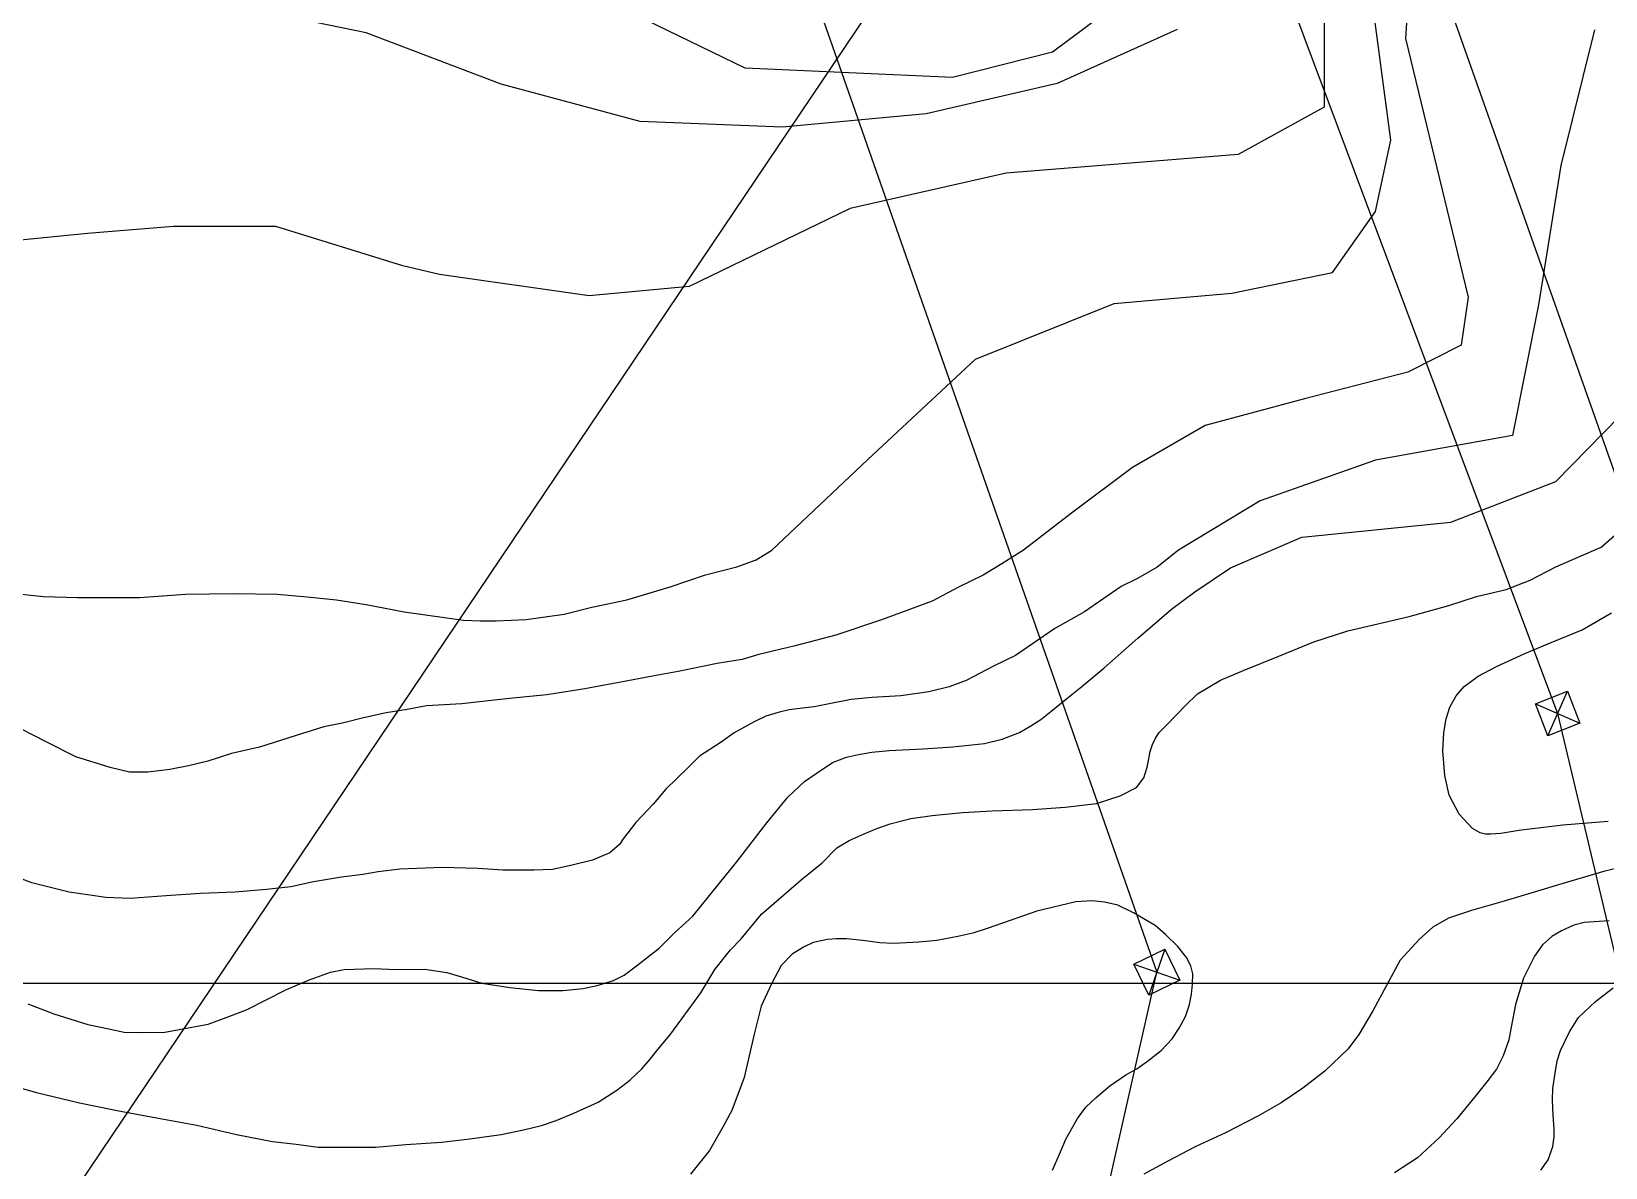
# Model space of a CAD drawing. Header units: millimetres. Extents: x 548366 to 1117317, y 7446967 to 14899125.
# Drawn here: x 555661.5 to 556096.9, y 7457364 to 7457678.3 of the extents above; entities that cross this region are included whole.
import ezdxf

# ---------------------------------------------------------------- set-up
doc = ezdxf.new("R2010")
doc.units = ezdxf.units.MM
doc.header["$MEASUREMENT"] = 0
for name, color, linetype in [('CURVA_INTERMEDIÁRIA', 32, 'Continuous'), ('CURVA_MESTRA', 36, 'Continuous'), ('ENERGIA', 7, 'Continuous'), ('MALHA_TM', 8, 'Continuous'), ('RADIAIS', 222, 'Continuous')]:
    doc.layers.add(name, color=color, linetype=linetype)

# ---------------------------------------------------------------- blocks, each defined once
blk = doc.blocks.new('C10')
at = {"layer": 'ENERGIA', "color": 0, "linetype": 'Continuous'}
for p, q in [((-1.51, 1.5), (1.51, -1.5)), ((1.49, 1.5), (-1.49, -1.5))]:
    blk.add_line(p, q, dxfattribs=at)
blk.add_polyline3d([(-1.51, 1.5, 0), (1.49, 1.5, 0), (1.51, -1.5, 0), (-1.49, -1.5, 0), (-1.51, 1.5, 0)], dxfattribs=at)

msp = doc.modelspace()

# ---------------------------------------------------------------- linework, layer by layer
at = {"layer": 'CURVA_INTERMEDIÁRIA'}
for points, elevation in [([(556044.14, 7457717.28), (556041.59, 7457676.34), (556058.9, 7457604.74), (556056.98, 7457591.46), (556042.18, 7457584.07), (556013.64, 7457576.68), (555986.16, 7457569.29), (555966.07, 7457557.68), (555949.16, 7457545.01), (555935.91, 7457534.81), (555929.88, 7457531.02), (555924.72, 7457527.89), (555917.89, 7457524.53), (555910.61, 7457520.72), (555896.63, 7457515.53), (555883.97, 7457511.28), (555872.77, 7457508.37), (555862.68, 7457505.9), (555858.09, 7457504.56), (555851.14, 7457503.44), (555840.38, 7457501.2), (555833.33, 7457499.97), (555826.49, 7457498.63), (555814.63, 7457496.47), (555804.1, 7457494.79), (555793.79, 7457493.78), (555786.28, 7457492.89), (555780.57, 7457492.33), (555770.82, 7457491.77), (555765.44, 7457490.76), (555759.62, 7457489.75), (555753.34, 7457488.41), (555747.96, 7457487.06), (555742.36, 7457485.94), (555734.77, 7457483.56), (555724.58, 7457480.31), (555716.84, 7457478.52), (555710.34, 7457476.39), (555704.97, 7457475.16), (555699.81, 7457474.15), (555693.76, 7457473.37), (555688.61, 7457473.37), (555683.34, 7457474.71), (555673.82, 7457477.62), (555665.75, 7457481.65), (555654.6, 7457487.38)], 380), ([(556019.1, 7457701.09), (556019.1, 7457657.38), (555995.28, 7457644.21), (555931.15, 7457639.04), (555887.97, 7457629.32), (555843.44, 7457607.76), (555815.76, 7457605.19), (555774.37, 7457611.06), (555764.22, 7457613.43), (555729.14, 7457624.36), (555700.82, 7457624.36), (555677.01, 7457622.43), (555651.9, 7457619.86), (555606.2, 7457627.57), (555552.44, 7457668.63), (555517.68, 7457680.2)], 360), ([(555658.74, 7457522.58), (555664.9, 7457522.02), (555674.31, 7457521.69), (555683.39, 7457521.69), (555691.41, 7457521.69), (555704.18, 7457522.59), (555717.4, 7457522.81), (555729.51, 7457522.59), (555737.8, 7457521.92), (555745.93, 7457521.02), (555754.11, 7457519.79), (555764.64, 7457517.77), (555776.41, 7457516.09), (555781, 7457515.42), (555785.6, 7457515.2), (555790.08, 7457515.2), (555798.37, 7457515.65), (555808.88, 7457517.11), (555816.49, 7457519.02), (555826.24, 7457521.03), (555838.23, 7457524.62), (555847.98, 7457527.97), (555856.61, 7457530.21), (555861.99, 7457532.12), (555866.32, 7457534.81), (555892.89, 7457559.9), (555922.61, 7457587.67), (555960.96, 7457602.99), (555993.56, 7457605.86), (556021.37, 7457611.61), (556033.29, 7457628.48), (556037.49, 7457648.18), (556032.23, 7457687.79)], 370), ([(555961.29, 7457685.45), (555943.91, 7457672.6), (555916.23, 7457665.53), (555858.95, 7457668.1), (555810.03, 7457691.88)], 340), ([(556093.87, 7457678.78), (556084.54, 7457641.17), (556078.39, 7457602.65), (556071.11, 7457566.5), (556033.27, 7457559.69), (556001.36, 7457548.44), (555978.77, 7457534.81), (555972.92, 7457530.1), (555967.43, 7457526.96), (555962.95, 7457524.72), (555952.75, 7457517.78), (555944.57, 7457513.08), (555933.7, 7457505.69), (555927.65, 7457502.67), (555920.03, 7457498.75), (555915.32, 7457496.95), (555909.72, 7457495.61), (555902.02, 7457494.46), (555894.07, 7457494.01), (555888.24, 7457493.45), (555882.19, 7457492.33), (555878.04, 7457491.43), (555874.01, 7457490.98), (555871.1, 7457490.65), (555868.07, 7457489.86), (555864.6, 7457488.86), (555861.46, 7457487.29), (555855.86, 7457484.27), (555852.27, 7457481.69), (555846.33, 7457477.77), (555842.97, 7457474.53), (555837.03, 7457468.7), (555833.45, 7457464.56), (555828.69, 7457459.45), (555825.21, 7457454.97), (555824.2, 7457453.4), (555821.51, 7457451.05), (555816.7, 7457449.04), (555811.09, 7457447.69), (555805.6, 7457446.46), (555800.45, 7457446.24), (555791.93, 7457446.24), (555784.99, 7457446.69), (555775.15, 7457447), (555763.39, 7457446.55), (555757.45, 7457445.77), (555753.19, 7457445.1), (555747.25, 7457444.31), (555739.52, 7457443.08), (555733.25, 7457441.63), (555726.52, 7457440.96), (555717.78, 7457440.17), (555708.26, 7457439.84), (555698.77, 7457439.16), (555688.8, 7457438.48), (555682.08, 7457438.71), (555671.99, 7457440.16), (555661.68, 7457442.74), (555645.77, 7457448.79)], 390), ([(555651.08, 7457388.07), (555662.93, 7457384.81), (555674.79, 7457381.95), (555685.21, 7457379.8), (555696.16, 7457377.79), (555707.3, 7457375.72), (555718.28, 7457373.18), (555728.23, 7457371.19), (555734.72, 7457370.48), (555740.85, 7457369.68), (555750.08, 7457369.68), (555756.68, 7457369.68), (555765.12, 7457370.4), (555774.98, 7457371.03), (555782.78, 7457371.91), (555791.42, 7457373.13), (555797.62, 7457374.48), (555802.64, 7457375.6), (555806.69, 7457377.03), (555811.55, 7457379.01), (555818.31, 7457382.12), (555823.48, 7457385.37), (555827.06, 7457388.16), (555830.32, 7457391.34), (555832.63, 7457393.96), (555834.78, 7457396.66), (555838.06, 7457400.62), (555841.4, 7457405.15), (555846.66, 7457412.31), (555850.55, 7457418.83), (555854.85, 7457424.23), (555857.83, 7457427.3), (555863.48, 7457434.06), (555874.38, 7457443.6), (555880.27, 7457448.29), (555884.25, 7457452.42), (555887.67, 7457454.49), (555891.8, 7457456.32), (555895.38, 7457457.83), (555899.03, 7457459.11), (555904.76, 7457460.55), (555910.65, 7457461.42), (555919, 7457462.21), (555927.2, 7457462.69), (555938.42, 7457463.09), (555947.41, 7457463.73), (555956.1, 7457464.71), (555962.62, 7457466.86), (555967.16, 7457469.16), (555969.23, 7457471.86), (555970.1, 7457474.73), (555970.58, 7457477.11), (555970.98, 7457479.1), (555971.61, 7457481.01), (555972.41, 7457482.76), (555973.44, 7457484.35), (555975.56, 7457486.47), (555980.73, 7457491.87), (555983.99, 7457495.05), (555990.36, 7457498.79), (555996.96, 7457501.57), (556006.51, 7457505.46), (556016.19, 7457509.4), (556025.58, 7457512.5), (556042.53, 7457516.4), (556053.59, 7457519.5), (556061.23, 7457521.96), (556069.44, 7457523.92), (556076, 7457526.48), (556083.12, 7457530.18), (556095.65, 7457535.58), (556116.27, 7457553.6)], 410), ([(556097.65, 7457459.71), (556085.09, 7457458.75), (556072.86, 7457457.26), (556067.97, 7457456.41), (556065.2, 7457456.2), (556063.71, 7457456.2), (556062.22, 7457456.62), (556060.09, 7457457.79), (556056.37, 7457461.72), (556053.61, 7457467.04), (556052.41, 7457472.43), (556051.88, 7457479.24), (556052.19, 7457484.34), (556052.83, 7457488.17), (556053.79, 7457491.35), (556055.6, 7457494.54), (556057.83, 7457497.09), (556061.66, 7457499.96), (556066.77, 7457502.62), (556074.54, 7457506.24), (556081.88, 7457509.21), (556090.44, 7457512.79), (556098.52, 7457517.47)], 420), ([(556106.11, 7457448.21), (556096.72, 7457445.99), (556085.75, 7457442.78), (556076.26, 7457439.94), (556068.82, 7457437.73), (556059.86, 7457435.07), (556053.48, 7457433.03), (556049.14, 7457430.55), (556045.32, 7457427.1), (556040.09, 7457421.34), (556036.28, 7457414.34), (556032.56, 7457407.35), (556028.61, 7457400.81), (556025.68, 7457396.83), (556019.21, 7457390.71), (556013.18, 7457385.93), (556007.15, 7457381.95), (556000.68, 7457378.22), (555991.81, 7457373.62), (555983.43, 7457369.75), (555975.8, 7457365.77), (555969.15, 7457362.22)], 410), ([(555943.9, 7457363.29), (555945.89, 7457367.74), (555947.66, 7457371.85), (555949.25, 7457374.79), (555950.84, 7457377.57), (555953.15, 7457380.67), (555956.01, 7457383.37), (555959.83, 7457386.63), (555964.21, 7457389.65), (555967.23, 7457391.32), (555970.18, 7457393.39), (555973.99, 7457396.41), (555977.05, 7457399.65), (555978.96, 7457402.6), (555980.71, 7457405.78), (555981.83, 7457409.11), (555982.39, 7457411.98), (555982.62, 7457414.76), (555982.7, 7457417.62), (555982.23, 7457419.77), (555980.95, 7457422.15), (555978.57, 7457425.17), (555975.22, 7457428.43), (555972.36, 7457430.98), (555966.37, 7457434.44), (555961.99, 7457436.58), (555958.33, 7457437.46), (555954.83, 7457437.78), (555950.38, 7457437.54), (555939.64, 7457434.91), (555926.11, 7457430.22), (555921.91, 7457428.84), (555917.78, 7457427.89), (555911.97, 7457426.77), (555906.96, 7457426.38), (555899.96, 7457425.98), (555896.22, 7457426.14), (555891.44, 7457426.77), (555886.91, 7457427.25), (555884.2, 7457427.25), (555881.66, 7457427.09), (555877.76, 7457426.22), (555875.05, 7457424.94), (555871.95, 7457423.04), (555868.85, 7457419.94), (555866.22, 7457414.85), (555863.31, 7457408.69), (555861.4, 7457400.9), (555858.62, 7457388.9), (555855.28, 7457379.76), (555852.87, 7457375.4), (555849.05, 7457368.72), (555843.8, 7457362.2)], 420), ([(556079.03, 7457363.32), (556080.98, 7457366.15), (556082.31, 7457369.87), (556082.66, 7457372.53), (556082.66, 7457374.75), (556082.4, 7457378.47), (556082.22, 7457382.72), (556082.31, 7457385.91), (556082.93, 7457390.16), (556083.55, 7457393.52), (556084.39, 7457396.41), (556086.96, 7457401.55), (556089.44, 7457405.54), (556094.14, 7457409.97), (556099.02, 7457413.69)], 390)]:
    msp.add_lwpolyline(points, dxfattribs=dict(at, elevation=elevation))
at = {"layer": 'CURVA_MESTRA'}
for points, elevation in [([(555978.41, 7457678.86), (555945.25, 7457663.92), (555909.02, 7457655.46), (555869.21, 7457651.82), (555829.93, 7457653.41), (555791.44, 7457663.67), (555754.15, 7457677.89), (555715.05, 7457685.97)], 350), ([(555660.49, 7457409.33), (555667.73, 7457406.55), (555677.12, 7457403.6), (555682.93, 7457402.41), (555687.15, 7457401.46), (555692.24, 7457401.38), (555698.44, 7457401.46), (555702.42, 7457402.17), (555710.38, 7457403.68), (555715.63, 7457405.59), (555721.17, 7457407.76), (555732.07, 7457413.25), (555738.2, 7457415.87), (555744.24, 7457418.1), (555748.06, 7457418.81), (555756.26, 7457419.05), (555762.35, 7457418.8), (555770.31, 7457418.88), (555776.44, 7457418), (555780.49, 7457416.73), (555786.06, 7457414.98), (555793.86, 7457413.79), (555801.74, 7457413), (555808.58, 7457413), (555814.15, 7457413.55), (555817.97, 7457414.35), (555822.55, 7457415.76), (555825.49, 7457417.27), (555828.91, 7457419.81), (555835.12, 7457424.74), (555839.34, 7457428.95), (555844.43, 7457433.56), (555850.63, 7457441.2), (555856.56, 7457448.49), (555864.91, 7457459.38), (555870.72, 7457466.45), (555875.33, 7457470.82), (555878.6, 7457473.05), (555883.05, 7457476.07), (555886.95, 7457477.5), (555890.29, 7457478.3), (555893.95, 7457478.93), (555898.78, 7457479.36), (555908.09, 7457479.84), (555916.37, 7457480.4), (555925.12, 7457481.27), (555930.05, 7457482.54), (555934.83, 7457484.37), (555937.93, 7457486.2), (555940.71, 7457487.95), (555943.5, 7457490.17), (555947.87, 7457493.75), (555952.07, 7457497.08), (555958.12, 7457502.16), (555967.5, 7457510.43), (555976.81, 7457518.46), (555983.26, 7457523.31), (555993.2, 7457529.91), (556012.89, 7457538.38), (556054.12, 7457542.58), (556083.13, 7457553.77), (556100.86, 7457571.86)], 400), ([(556097.93, 7457432.23), (556090.93, 7457431.78), (556088.09, 7457431.08), (556084.72, 7457429.48), (556082.06, 7457427.89), (556079.49, 7457425.58), (556077.28, 7457422.48), (556074.17, 7457416.37), (556071.96, 7457409.11), (556070.8, 7457402.82), (556070.16, 7457399.3), (556068.56, 7457394.88), (556066.7, 7457391.24), (556064.04, 7457387.7), (556060.76, 7457383.54), (556055.8, 7457377.51), (556050.83, 7457372.2), (556044.85, 7457366.65), (556038.56, 7457362.58)], 400)]:
    msp.add_lwpolyline(points, dxfattribs=dict(at, elevation=elevation))
at = {"layer": 'ENERGIA', "color": 8, "ltscale": 0.5}
for points in [[(555172.41, 7459975.54), (555442.75, 7459306.4), (555682.88, 7458712.96), (556036.96, 7457732.65), (556122.75, 7457490.04), (556175.68, 7457305.96), (556318.68, 7456649.7)], [(555134.3, 7459941.92), (555412.33, 7459270.22), (555635.98, 7458712.91), (555985.35, 7457752.08), (556083.63, 7457489.59), (556127.59, 7457304.55), (556276.96, 7456639.1)]]:
    msp.add_lwpolyline(points, dxfattribs=at)
at = {"layer": 'ENERGIA', "color": 8, "ltscale": 4}
msp.add_lwpolyline([(555252.06, 7459261.54), (555438.64, 7458868.33), (555529.67, 7458670.18), (555675.88, 7458255.44), (555848.33, 7457773.43), (555972.79, 7457418.05)], dxfattribs=at)
at = {"layer": 'ENERGIA', "color": 8, "ltscale": 2.5}
msp.add_lwpolyline([(555940.27, 7456124.24), (555752.05, 7456441.45), (555972.79, 7457418.05)], dxfattribs=at)
at = {"layer": 'MALHA_TM'}
msp.add_lwpolyline([(549360, 7457415), (559365, 7457415)], dxfattribs=at)
at = {"layer": 'RADIAIS', "linetype": 'Continuous', "ltscale": 2.5}
msp.add_lwpolyline([(557155.6, 7459558.51), (551571.84, 7451267)], dxfattribs=at)
for radius in [4998.2, 3998.56, 2998.91, 1999.28]:
    msp.add_circle((554363.71, 7455412.75), radius, dxfattribs=at)

# ---------------------------------------------------------------- block references
at = {"layer": 'ENERGIA', "ltscale": 0.3, "yscale": 3.168000001460314, "zscale": 3.168}
for p, xscale, rotation in [((556083.63, 7457489.59), 3.168000000251593, 111.106678397642), ((555972.79, 7457418.05), 3.167999999421488, 25.80207264229327)]:
    msp.add_blockref('C10', p, dxfattribs=dict(at, xscale=xscale, rotation=rotation))

doc.saveas('drawing.dxf')
